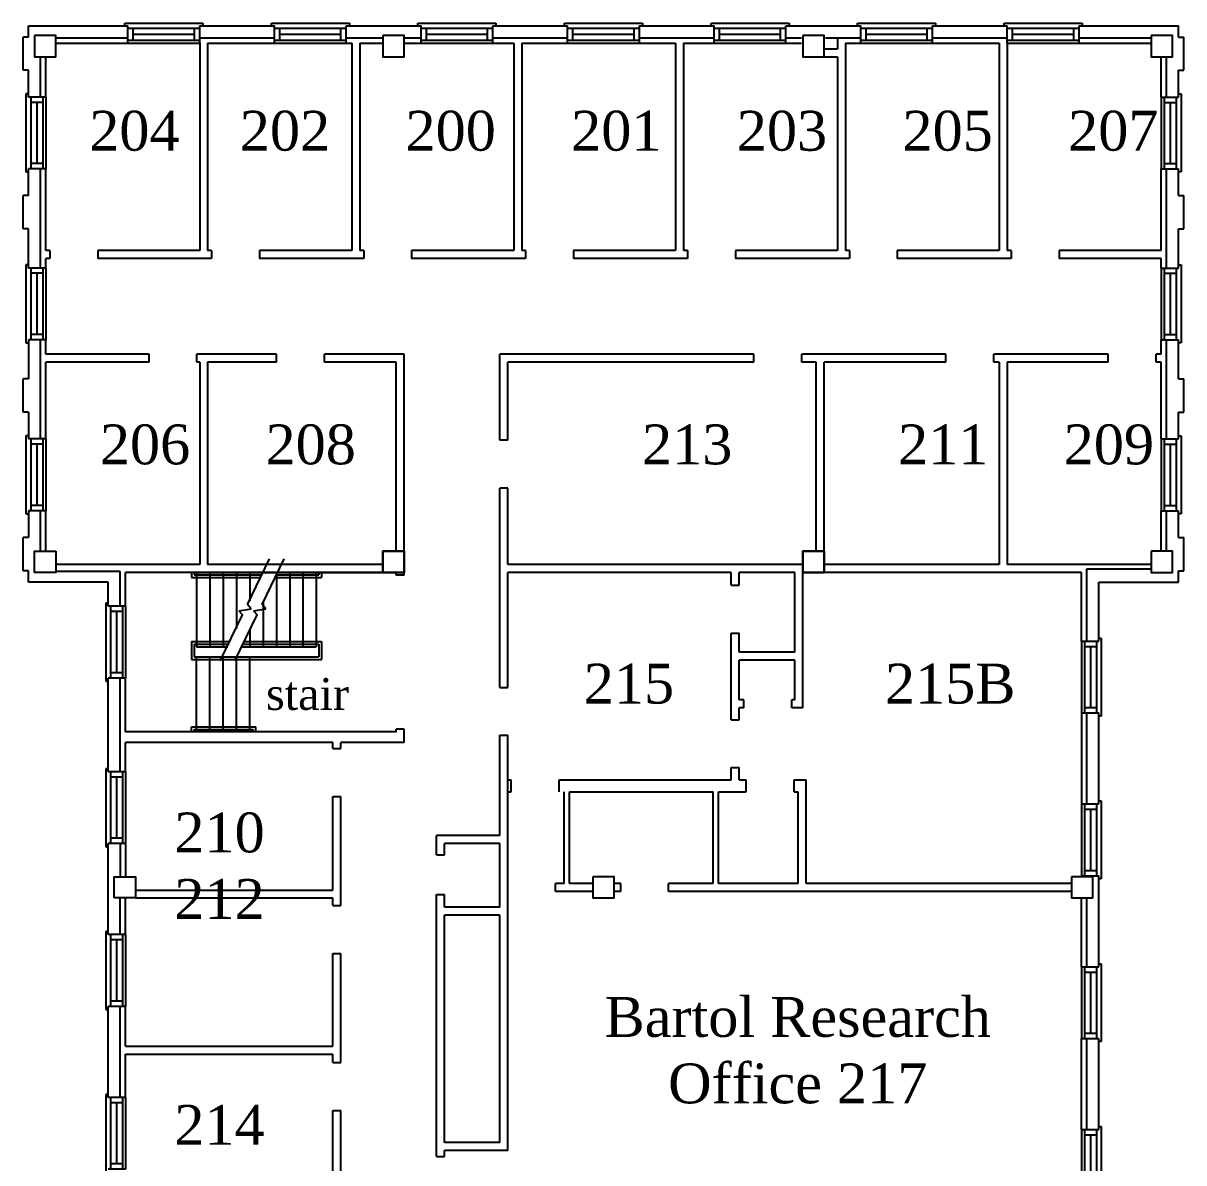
# Model space of a CAD drawing. Extents: x 1193 to 2698, y 95 to 2621.
# Drawn here: x 1825 to 2698, y 1763 to 2621 of the extents above; entities that cross this region are included whole.
import ezdxf

# ---------------------------------------------------------------- set-up
doc = ezdxf.new("R2010")
doc.units = 0
doc.header["$LTSCALE"] = 40
doc.header["$MEASUREMENT"] = 0
doc.layers.get('0').update_dxf_attribs({"linetype": 'CONTINUOUS'})
for name, color, linetype in [('A-FLOR-STRS', 1, 'CONTINUOUS'), ('A-GLAZ', 4, 'CONTINUOUS'), ('A-STRS-RAIL', 1, 'CONTINUOUS'), ('A-WALL', 14, 'CONTINUOUS'), ('S-COLS', 7, 'CONTINUOUS')]:
    doc.layers.add(name, color=color, linetype=linetype)
doc.styles.add('SIMPLEX', font='TIMES.TTF', dxfattribs={"height": 36})

# ---------------------------------------------------------------- blocks, each defined once
blk = doc.blocks.new('AD081', base_point=(976.415, 314.205))
for p, q in [((976.353, 314.849), (976.314, 314.205)), ((976.353, 314.849), (976.477, 313.561)), ((975.415, 314.205), (976.314, 314.205)), ((976.477, 313.561), (976.516, 314.205)), ((976.516, 314.205), (977.415, 314.205))]:
    blk.add_line(p, q)
blk = doc.blocks.new('WDO')
at = {"layer": 'A-GLAZ'}
for p, q in [((2696.34, 464.42), (2694.39, 464.42)), ((2696.34, 405.77), (2696.34, 464.42)), ((2681.39, 408.09), (2681.39, 462.09)), ((2683.62, 408.09), (2683.62, 462.09)), ((2683.62, 458.09), (2692.62, 458.09)), ((2688.12, 412.09), (2688.12, 458.09)), ((2692.62, 408.09), (2692.62, 462.09)), ((2683.62, 412.09), (2692.62, 412.09)), ((2694.39, 405.77), (2696.34, 405.77))]:
    blk.add_line(p, q, dxfattribs=at)
at = {"layer": 'A-WALL'}
for p, q in [((2681.39, 462.09), (2694.39, 462.09)), ((2681.39, 408.09), (2694.39, 408.09))]:
    blk.add_line(p, q, dxfattribs=at)

msp = doc.modelspace()

# ---------------------------------------------------------------- linework, layer by layer
at = {"layer": 'A-FLOR-STRS'}
for p, q in [((1955.84, 2207.47), (1955.84, 2151.47)), ((1965.84, 2207.47), (1965.84, 2151.47)), ((1975.84, 2207.47), (1975.84, 2151.47)), ((1985.84, 2207.47), (1985.84, 2165.22)), ((1995.84, 2207.47), (1995.84, 2186.18)), ((2015.84, 2207.47), (2015.84, 2151.47)), ((2025.84, 2207.47), (2025.84, 2151.47)), ((2035.84, 2207.47), (2035.84, 2151.47)), ((2045.84, 2207.47), (2045.84, 2151.47)), ((2005.84, 2185.41), (2005.84, 2151.47)), ((1995.84, 2164.45), (1995.84, 2151.47)), ((1955.84, 2087.47), (1955.84, 2143.47)), ((1965.84, 2087.47), (1965.84, 2143.47)), ((1975.84, 2087.47), (1975.84, 2143.47)), ((1985.84, 2087.47), (1985.84, 2143.47)), ((1995.84, 2087.47), (1995.84, 2143.47))]:
    msp.add_line(p, q, dxfattribs=at)
at = {"layer": 'A-GLAZ'}
for p, q in [((1827.44, 2310.16), (1827.44, 2251.51)), ((1829.39, 2310.16), (1827.44, 2310.16)), ((1831.16, 2307.84), (1831.16, 2253.84)), ((1840.16, 2307.84), (1840.16, 2253.84)), ((1842.39, 2307.84), (1842.39, 2253.84)), ((2681.39, 2307.84), (2681.39, 2253.84)), ((2683.62, 2307.84), (2683.62, 2253.84)), ((2692.62, 2307.84), (2692.62, 2253.84)), ((2694.39, 2310.16), (2696.34, 2310.16)), ((2696.34, 2310.16), (2696.34, 2251.51)), ((1840.16, 2303.84), (1831.16, 2303.84)), ((1835.66, 2303.84), (1835.66, 2257.84)), ((2683.62, 2303.84), (2692.62, 2303.84)), ((2688.12, 2303.84), (2688.12, 2257.84)), ((1840.16, 2257.84), (1831.16, 2257.84)), ((2683.62, 2257.84), (2692.62, 2257.84)), ((1827.44, 2251.51), (1829.39, 2251.51)), ((2696.34, 2251.51), (2694.39, 2251.51))]:
    msp.add_line(p, q, dxfattribs=at)
at = {"layer": 'A-STRS-RAIL'}
for p, q in [((1952.07, 2207.47), (1952.07, 2203.6)), ((1952.07, 2203.6), (2004.15, 2203.6)), ((1954.07, 2207.47), (1954.07, 2205.6)), ((1954.07, 2205.6), (2005.1, 2205.6)), ((2005.84, 2207.47), (2005.84, 2207.14)), ((2014.52, 2203.6), (2049.84, 2203.6)), ((2015.47, 2205.6), (2047.84, 2205.6)), ((2047.84, 2207.47), (2047.84, 2205.6)), ((2049.84, 2207.47), (2049.84, 2203.6)), ((1952.07, 2155.47), (1981.19, 2155.47)), ((1952.07, 2155.47), (1952.07, 2141.98)), ((1954.07, 2153.47), (1980.24, 2153.47)), ((1954.07, 2153.47), (1954.07, 2143.98)), ((1955.84, 2151.47), (1979.28, 2151.47)), ((1989.65, 2151.47), (2045.84, 2151.47)), ((1990.6, 2153.47), (2047.84, 2153.47)), ((1991.56, 2155.47), (2049.84, 2155.47)), ((2047.84, 2153.47), (2047.84, 2143.98)), ((2049.84, 2155.47), (2049.84, 2141.98)), ((1952.07, 2141.98), (2049.84, 2141.98)), ((1954.07, 2143.98), (2047.84, 2143.98)), ((1952.07, 2091.33), (2000.46, 2091.33)), ((1952.07, 2087.47), (1952.07, 2091.33)), ((1954.07, 2089.33), (1998.46, 2089.33)), ((1954.07, 2087.47), (1954.07, 2089.33)), ((1998.46, 2087.47), (1998.46, 2089.33)), ((2000.46, 2087.47), (2000.46, 2091.33))]:
    msp.add_line(p, q, dxfattribs=at)
at = {"layer": 'A-WALL'}
for p, q in [((1829.39, 2618.72), (1904.14, 2618.72)), ((1829.39, 2610.22), (1829.39, 2618.72)), ((1958.14, 2618.72), (2014.39, 2618.72)), ((2068.39, 2618.72), (2124.64, 2618.72)), ((2178.64, 2618.72), (2234.89, 2618.72)), ((2288.89, 2618.72), (2345.14, 2618.72)), ((2399.14, 2618.72), (2455.39, 2618.72)), ((2509.39, 2618.72), (2565.64, 2618.72)), ((2619.64, 2618.72), (2694.39, 2618.72)), ((2694.39, 2610.22), (2694.39, 2618.72)), ((1825.39, 2585.22), (1825.39, 2610.22)), ((1829.39, 2610.22), (1825.39, 2610.22)), ((1849.89, 2609.72), (1904.14, 2609.72)), ((1849.89, 2605.72), (1904.14, 2605.72)), ((1958.14, 2609.72), (2014.39, 2609.72)), ((1958.14, 2605.72), (1958.14, 2449.72)), ((1964.14, 2605.72), (2014.39, 2605.72)), ((1964.14, 2605.72), (1964.14, 2449.72)), ((2068.39, 2609.72), (2095.89, 2609.72)), ((2068.39, 2605.72), (2072.64, 2605.72)), ((2072.64, 2605.72), (2072.64, 2449.72)), ((2078.64, 2605.72), (2078.64, 2449.72)), ((2078.64, 2605.72), (2095.89, 2605.72)), ((2111.89, 2609.72), (2124.64, 2609.72)), ((2111.89, 2605.72), (2124.64, 2605.72)), ((2178.64, 2609.72), (2234.89, 2609.72)), ((2178.64, 2605.72), (2194.39, 2605.72)), ((2194.39, 2605.72), (2194.39, 2449.72)), ((2200.39, 2605.72), (2200.39, 2449.72)), ((2200.39, 2605.72), (2234.89, 2605.72)), ((2288.89, 2609.72), (2345.14, 2609.72)), ((2288.89, 2605.72), (2316.14, 2605.72)), ((2316.14, 2605.72), (2316.14, 2449.72)), ((2322.14, 2605.72), (2345.14, 2605.72)), ((2322.14, 2605.72), (2322.14, 2449.72)), ((2399.14, 2609.72), (2410.95, 2609.72)), ((2399.14, 2605.72), (2410.95, 2605.72)), ((2428.95, 2609.72), (2455.39, 2609.72)), ((2437.89, 2609.72), (2437.89, 2601.47)), ((2443.89, 2605.72), (2443.89, 2449.72)), ((2443.89, 2605.72), (2455.39, 2605.72)), ((2509.39, 2609.72), (2565.64, 2609.72)), ((2509.39, 2605.72), (2559.64, 2605.72)), ((2559.64, 2605.72), (2559.64, 2449.72)), ((2565.64, 2605.72), (2565.64, 2449.72)), ((2619.64, 2609.72), (2673.89, 2609.72)), ((2619.64, 2605.72), (2673.89, 2605.72)), ((2694.39, 2610.22), (2698.39, 2610.22)), ((2698.39, 2585.22), (2698.39, 2610.22)), ((1838.39, 2565.09), (1838.39, 2594.72)), ((1842.39, 2565.09), (1842.39, 2594.72)), ((2427.89, 2601.47), (2437.89, 2601.47)), ((2427.89, 2595.47), (2437.89, 2595.47)), ((2437.89, 2595.47), (2437.89, 2449.72)), ((2681.39, 2565.09), (2681.39, 2595.47)), ((2685.39, 2565.09), (2685.39, 2595.47)), ((1829.39, 2585.22), (1825.39, 2585.22)), ((1829.39, 2565.09), (1829.39, 2585.22)), ((2694.39, 2585.22), (2698.39, 2585.22)), ((2694.39, 2565.09), (2694.39, 2585.22)), ((1829.39, 2490.97), (1829.39, 2511.09)), ((1838.39, 2436.47), (1838.39, 2511.09)), ((1842.39, 2449.72), (1842.39, 2511.09)), ((2681.39, 2449.72), (2681.39, 2511.09)), ((2685.39, 2436.47), (2685.39, 2511.09)), ((2694.39, 2490.97), (2694.39, 2511.09)), ((1829.39, 2490.97), (1825.39, 2490.97)), ((1825.39, 2465.97), (1825.39, 2490.97)), ((2694.39, 2490.97), (2698.39, 2490.97)), ((2698.39, 2465.97), (2698.39, 2490.97)), ((1829.39, 2465.97), (1825.39, 2465.97)), ((1829.39, 2436.47), (1829.39, 2465.97)), ((2694.39, 2436.47), (2694.39, 2465.97)), ((2694.39, 2465.97), (2698.39, 2465.97)), ((1845.48, 2449.72), (1842.39, 2449.72)), ((1845.48, 2449.72), (1845.48, 2443.72)), ((1881.48, 2449.72), (1881.48, 2443.72)), ((1958.14, 2449.72), (1881.48, 2449.72)), ((1967.09, 2449.72), (1964.14, 2449.72)), ((1967.09, 2449.72), (1967.09, 2443.72)), ((2072.64, 2449.72), (2003.09, 2449.72)), ((2003.09, 2449.72), (2003.09, 2443.72)), ((2081.59, 2449.72), (2078.64, 2449.72)), ((2081.59, 2449.72), (2081.59, 2443.72)), ((2194.39, 2449.72), (2117.59, 2449.72)), ((2117.59, 2449.72), (2117.59, 2443.72)), ((2203.34, 2449.72), (2200.39, 2449.72)), ((2203.34, 2449.72), (2203.34, 2443.72)), ((2239.34, 2449.72), (2239.34, 2443.72)), ((2316.14, 2449.72), (2239.34, 2449.72)), ((2325.09, 2449.72), (2322.14, 2449.72)), ((2325.09, 2449.72), (2325.09, 2443.72)), ((2361.09, 2449.72), (2361.09, 2443.72)), ((2437.89, 2449.72), (2361.09, 2449.72)), ((2446.84, 2449.72), (2443.89, 2449.72)), ((2446.84, 2449.72), (2446.84, 2443.72)), ((2559.64, 2449.72), (2482.84, 2449.72)), ((2482.84, 2449.72), (2482.84, 2443.72)), ((2568.59, 2449.72), (2565.64, 2449.72)), ((2568.59, 2449.72), (2568.59, 2443.72)), ((2681.39, 2449.72), (2604.59, 2449.72)), ((2604.59, 2449.72), (2604.59, 2443.72)), ((1845.48, 2443.72), (1842.39, 2443.72)), ((1842.39, 2436.47), (1842.39, 2443.72)), ((1967.09, 2443.72), (1881.48, 2443.72)), ((2081.59, 2443.72), (2003.09, 2443.72)), ((2203.34, 2443.72), (2117.59, 2443.72)), ((2325.09, 2443.72), (2239.34, 2443.72)), ((2446.84, 2443.72), (2361.09, 2443.72)), ((2568.59, 2443.72), (2482.84, 2443.72)), ((2681.39, 2443.72), (2604.59, 2443.72)), ((2681.39, 2436.47), (2681.39, 2443.72)), ((1829.39, 2382.47), (1829.39, 2352.97)), ((1838.39, 2307.84), (1838.39, 2382.47)), ((1842.39, 2371.72), (1842.39, 2382.47)), ((2681.39, 2371.72), (2681.39, 2382.47)), ((2685.39, 2307.84), (2685.39, 2382.47)), ((2694.39, 2352.97), (2694.39, 2382.47)), ((1920.03, 2371.72), (1842.39, 2371.72)), ((1920.03, 2365.72), (1920.03, 2371.72)), ((2015.96, 2371.72), (1956.03, 2371.72)), ((1956.03, 2365.72), (1956.03, 2371.72)), ((2015.96, 2365.72), (2015.96, 2371.72)), ((2111.89, 2371.72), (2051.96, 2371.72)), ((2051.96, 2365.72), (2051.96, 2371.72)), ((2111.89, 2223.47), (2111.89, 2371.72)), ((2183.89, 2306.88), (2183.89, 2371.72)), ((2375.03, 2371.72), (2183.89, 2371.72)), ((2375.03, 2365.72), (2375.03, 2371.72)), ((2519.52, 2371.72), (2411.03, 2371.72)), ((2411.03, 2365.72), (2411.03, 2371.72)), ((2519.52, 2365.72), (2519.52, 2371.72)), ((2641.58, 2371.72), (2555.52, 2371.72)), ((2555.52, 2365.72), (2555.52, 2371.72)), ((2641.58, 2365.72), (2641.58, 2371.72)), ((2681.39, 2371.72), (2677.58, 2371.72)), ((2677.58, 2365.72), (2677.58, 2371.72)), ((1842.39, 2307.84), (1842.39, 2365.72)), ((1920.03, 2365.72), (1842.39, 2365.72)), ((1958.14, 2365.72), (1956.03, 2365.72)), ((1958.14, 2365.72), (1958.14, 2213.47)), ((2015.96, 2365.72), (1964.14, 2365.72)), ((1964.14, 2365.72), (1964.14, 2213.47)), ((2105.89, 2365.72), (2051.96, 2365.72)), ((2105.89, 2223.47), (2105.89, 2365.72)), ((2189.89, 2306.88), (2189.89, 2365.72)), ((2375.03, 2365.72), (2189.89, 2365.72)), ((2421.89, 2365.72), (2411.03, 2365.72)), ((2421.89, 2223.47), (2421.89, 2365.72)), ((2427.89, 2223.47), (2427.89, 2365.72)), ((2519.52, 2365.72), (2427.89, 2365.72)), ((2559.64, 2365.72), (2555.52, 2365.72)), ((2559.64, 2365.72), (2559.64, 2213.47)), ((2565.64, 2365.72), (2565.64, 2213.47)), ((2641.58, 2365.72), (2565.64, 2365.72)), ((2681.39, 2365.72), (2677.58, 2365.72)), ((2681.39, 2307.84), (2681.39, 2365.72)), ((1825.39, 2327.97), (1825.39, 2352.97)), ((1829.39, 2352.97), (1825.39, 2352.97)), ((2694.39, 2352.97), (2698.39, 2352.97)), ((2698.39, 2327.97), (2698.39, 2352.97)), ((1829.39, 2327.97), (1825.39, 2327.97)), ((1829.39, 2327.97), (1829.39, 2307.84)), ((2694.39, 2327.97), (2698.39, 2327.97)), ((2694.39, 2307.84), (2694.39, 2327.97)), ((1842.39, 2307.84), (1829.39, 2307.84)), ((2189.89, 2306.88), (2183.89, 2306.88)), ((2681.39, 2307.84), (2694.39, 2307.84)), ((2183.89, 2120.87), (2183.89, 2270.88)), ((2189.89, 2270.88), (2183.89, 2270.88)), ((2189.89, 2213.47), (2189.89, 2270.88)), ((1829.39, 2253.84), (1829.39, 2233.72)), ((1842.39, 2253.84), (1829.39, 2253.84)), ((1838.39, 2224.22), (1838.39, 2253.84)), ((1842.39, 2224.22), (1842.39, 2253.84)), ((2681.39, 2224.22), (2681.39, 2253.84)), ((2681.39, 2253.84), (2694.39, 2253.84)), ((2685.39, 2224.22), (2685.39, 2253.84)), ((2694.39, 2233.72), (2694.39, 2253.84)), ((1825.39, 2208.72), (1825.39, 2233.72)), ((1829.39, 2233.72), (1825.39, 2233.72)), ((2694.39, 2233.72), (2698.39, 2233.72)), ((2698.39, 2208.72), (2698.39, 2233.72)), ((1829.39, 2208.72), (1825.39, 2208.72)), ((1829.39, 2200.22), (1829.39, 2208.72)), ((1958.14, 2213.47), (1849.89, 2213.47)), ((2095.89, 2213.47), (1964.14, 2213.47)), ((2411.89, 2213.47), (2189.89, 2213.47)), ((2559.64, 2213.47), (2427.89, 2213.47)), ((2673.89, 2213.47), (2565.64, 2213.47)), ((2625.39, 2210.22), (2673.89, 2210.22)), ((2625.39, 2155.72), (2625.39, 2210.22)), ((2694.39, 2200.22), (2694.39, 2208.72)), ((2694.39, 2208.72), (2698.39, 2208.72)), ((1889.39, 2200.22), (1829.39, 2200.22)), ((1898.39, 2208.22), (1849.89, 2208.22)), ((1889.39, 2181.93), (1889.39, 2200.22)), ((1898.39, 2181.93), (1898.39, 2208.22)), ((2105.89, 2207.47), (1902.39, 2207.47)), ((1902.39, 2181.93), (1902.39, 2207.47)), ((1956.27, 2207.47), (2105.89, 2207.47)), ((2105.89, 2205.31), (2105.89, 2207.47)), ((2111.89, 2205.31), (2105.89, 2205.31)), ((2111.89, 2205.31), (2111.89, 2207.47)), ((2111.89, 2205.31), (2111.89, 2207.47)), ((2357.89, 2207.47), (2189.89, 2207.47)), ((2189.89, 2120.87), (2189.89, 2207.47)), ((2357.89, 2197.74), (2357.89, 2207.47)), ((2405.89, 2207.47), (2363.89, 2207.47)), ((2363.89, 2197.74), (2363.89, 2207.47)), ((2405.89, 2147.47), (2405.89, 2207.47)), ((2621.39, 2207.47), (2411.89, 2207.47)), ((2411.89, 2105.47), (2411.89, 2207.47)), ((2621.39, 2155.72), (2621.39, 2207.47)), ((2634.39, 2200.22), (2694.39, 2200.22)), ((2634.39, 2155.72), (2634.39, 2200.22)), ((2357.89, 2197.74), (2363.89, 2197.74)), ((2357.89, 2096.55), (2357.89, 2161.74)), ((2357.89, 2161.74), (2363.89, 2161.74)), ((2363.89, 2147.47), (2363.89, 2161.74)), ((2405.89, 2147.47), (2363.89, 2147.47)), ((2405.89, 2141.47), (2363.89, 2141.47)), ((2363.89, 2111.47), (2363.89, 2141.47)), ((2405.89, 2111.47), (2405.89, 2141.47)), ((1889.39, 2057.71), (1889.39, 2127.93)), ((1898.39, 2057.39), (1898.39, 2127.93)), ((1902.39, 2087.47), (1902.39, 2127.93)), ((2183.89, 2120.87), (2189.89, 2120.87)), ((2367.56, 2111.47), (2363.89, 2111.47)), ((2363.89, 2096.55), (2363.89, 2105.47)), ((2367.56, 2105.47), (2363.89, 2105.47)), ((2367.56, 2105.47), (2367.56, 2111.47)), ((2405.89, 2111.47), (2403.56, 2111.47)), ((2403.56, 2105.47), (2403.56, 2111.47)), ((2411.89, 2105.47), (2403.56, 2105.47)), ((2357.89, 2096.55), (2363.89, 2096.55)), ((2621.39, 2101.72), (2621.39, 2033.22)), ((2625.39, 2033.22), (2625.39, 2101.72)), ((2634.39, 2033.22), (2634.39, 2101.72)), ((2105.89, 2087.47), (1902.39, 2087.47)), ((2111.89, 2089.47), (2105.89, 2089.47)), ((2105.89, 2087.27), (2105.89, 2089.47)), ((2111.89, 2087.27), (2111.89, 2089.47)), ((2111.89, 2079.47), (2111.89, 2087.47)), ((2058.39, 2079.47), (1902.39, 2079.47)), ((1902.39, 2057.39), (1902.39, 2079.47)), ((2058.39, 2074.95), (2058.39, 2079.47)), ((2111.89, 2079.47), (2064.39, 2079.47)), ((2064.39, 2074.95), (2064.39, 2079.47)), ((2183.89, 2009.47), (2183.89, 2084.87)), ((2183.89, 2084.87), (2189.89, 2084.87)), ((2189.89, 1772.47), (2189.89, 2084.87)), ((2058.39, 2074.95), (2064.39, 2074.95)), ((2357.89, 2060.55), (2363.89, 2060.55)), ((2357.89, 2051.47), (2357.89, 2060.55)), ((2363.89, 2051.47), (2363.89, 2060.55)), ((2189.89, 2051.47), (2192.45, 2051.47)), ((2192.45, 2042.47), (2192.45, 2051.47)), ((2228.45, 2051.47), (2357.89, 2051.47)), ((2228.45, 2042.47), (2228.45, 2051.47)), ((2363.89, 2051.47), (2369.24, 2051.47)), ((2369.24, 2042.47), (2369.24, 2051.47)), ((2405.24, 2042.47), (2405.24, 2051.47)), ((2405.24, 2051.47), (2414.32, 2051.47)), ((2414.32, 1973.47), (2414.32, 2051.47)), ((2058.39, 1968.47), (2058.39, 2038.95)), ((2058.39, 2038.95), (2064.39, 2038.95)), ((2064.39, 1956.76), (2064.39, 2038.95)), ((2189.89, 2042.47), (2192.45, 2042.47)), ((2232.32, 1973.47), (2232.32, 2042.47)), ((2236.32, 2042.47), (2344.32, 2042.47)), ((2236.32, 1973.47), (2236.32, 2042.47)), ((2344.32, 1973.47), (2344.32, 2042.47)), ((2348.32, 1973.47), (2348.32, 2042.47)), ((2348.32, 2042.47), (2369.24, 2042.47)), ((2405.24, 2042.47), (2408.32, 2042.47)), ((2408.32, 1973.47), (2408.32, 2042.47)), ((2183.89, 2009.47), (2136.39, 2009.47)), ((2136.39, 1995.05), (2136.39, 2009.47)), ((1889.39, 1934.89), (1889.39, 2003.5)), ((1898.39, 2003.39), (1898.39, 1978.47)), ((1902.39, 2003.39), (1902.39, 1978.47)), ((2183.89, 2003.47), (2142.39, 2003.47)), ((2142.39, 1995.05), (2142.39, 2003.47)), ((2183.89, 1955.47), (2183.89, 2003.47)), ((2136.39, 1995.05), (2142.39, 1995.05)), ((2232.32, 1973.47), (2225.89, 1973.47)), ((2225.89, 1967.47), (2225.89, 1973.47)), ((2253.89, 1973.47), (2236.32, 1973.47)), ((2274.82, 1973.47), (2269.89, 1973.47)), ((2274.82, 1967.47), (2274.82, 1973.47)), ((2344.32, 1973.47), (2310.82, 1973.47)), ((2310.82, 1967.47), (2310.82, 1973.47)), ((2408.32, 1973.47), (2348.32, 1973.47)), ((2613.89, 1973.47), (2414.32, 1973.47)), ((2621.39, 1978.47), (2621.39, 1979.22)), ((2625.39, 1978.47), (2625.39, 1979.22)), ((2634.39, 1910.72), (2634.39, 1979.22)), ((1909.89, 1968.47), (2058.39, 1968.47)), ((2136.39, 1768.08), (2136.39, 1965.05)), ((2136.39, 1965.05), (2142.39, 1965.05)), ((2142.39, 1955.47), (2142.39, 1965.05)), ((2253.89, 1967.47), (2225.89, 1967.47)), ((2274.82, 1967.47), (2269.89, 1967.47)), ((2613.89, 1967.47), (2310.82, 1967.47)), ((1898.39, 1934.89), (1898.39, 1962.47)), ((1902.39, 1934.89), (1902.39, 1962.47)), ((1909.89, 1962.47), (2058.39, 1962.47)), ((2058.39, 1956.76), (2058.39, 1962.47)), ((2058.39, 1956.76), (2064.39, 1956.76)), ((2621.39, 1910.72), (2621.39, 1962.47)), ((2625.39, 1910.72), (2625.39, 1962.47)), ((2183.89, 1955.47), (2142.39, 1955.47)), ((2142.39, 1778.47), (2142.39, 1949.47)), ((2183.89, 1949.47), (2142.39, 1949.47)), ((2183.89, 1778.47), (2183.89, 1949.47)), ((2058.39, 1850.97), (2058.39, 1920.76)), ((2058.39, 1920.76), (2064.39, 1920.76)), ((2064.39, 1838.57), (2064.39, 1920.76)), ((1889.39, 1812.39), (1889.39, 1880.89)), ((1898.39, 1812.39), (1898.39, 1880.89)), ((1902.39, 1850.97), (1902.39, 1880.89)), ((1902.39, 1850.97), (2058.39, 1850.97)), ((2621.39, 1788.22), (2621.39, 1856.72)), ((2625.39, 1788.22), (2625.39, 1856.72)), ((2634.39, 1788.22), (2634.39, 1856.72)), ((1902.39, 1844.97), (2058.39, 1844.97)), ((1902.39, 1812.39), (1902.39, 1844.97)), ((2058.39, 1838.57), (2058.39, 1844.97)), ((2058.39, 1838.57), (2064.39, 1838.57)), ((2058.39, 1733.47), (2058.39, 1802.57)), ((2058.39, 1802.57), (2064.39, 1802.57)), ((2064.39, 1721.27), (2064.39, 1802.57)), ((2183.89, 1778.47), (2142.39, 1778.47)), ((2189.89, 1772.47), (2142.39, 1772.47)), ((2142.39, 1768.08), (2142.39, 1772.47)), ((2136.39, 1768.08), (2142.39, 1768.08))]:
    msp.add_line(p, q, dxfattribs=at)
at = {"layer": 'S-COLS'}
for points in [[(1833.89, 2611.47), (1833.89, 2595.47), (1849.89, 2595.47), (1849.89, 2611.47), (1833.89, 2611.47)], [(2095.89, 2611.47), (2095.89, 2595.47), (2111.89, 2595.47), (2111.89, 2611.47), (2095.89, 2611.47)], [(2411.89, 2611.47), (2411.89, 2595.47), (2427.89, 2595.47), (2427.89, 2611.47), (2411.89, 2611.47)], [(2673.89, 2611.47), (2673.89, 2595.47), (2689.89, 2595.47), (2689.89, 2611.47), (2673.89, 2611.47)], [(1849.89, 2223.47), (1849.89, 2207.47), (1833.89, 2207.47), (1833.89, 2223.47), (1849.89, 2223.47)], [(2095.89, 2223.47), (2095.89, 2207.47), (2111.89, 2207.47), (2111.89, 2223.47), (2095.89, 2223.47)], [(2095.89, 2207.47), (2095.89, 2223.47), (2111.89, 2223.47), (2111.89, 2207.47), (2095.89, 2207.47)], [(2411.89, 2223.47), (2411.89, 2207.47), (2427.89, 2207.47), (2427.89, 2223.47), (2411.89, 2223.47)], [(2411.89, 2207.47), (2411.89, 2223.47), (2427.89, 2223.47), (2427.89, 2207.47), (2411.89, 2207.47)], [(2673.89, 2223.47), (2673.89, 2207.47), (2689.89, 2207.47), (2689.89, 2223.47), (2673.89, 2223.47)], [(1893.89, 1962.47), (1893.89, 1978.47), (1909.89, 1978.47), (1909.89, 1962.47), (1893.89, 1962.47)], [(2253.89, 1978.47), (2253.89, 1962.47), (2269.89, 1962.47), (2269.89, 1978.47), (2253.89, 1978.47)], [(2613.89, 1978.47), (2613.89, 1962.47), (2629.89, 1962.47), (2629.89, 1978.47), (2613.89, 1978.47)]]:
    msp.add_lwpolyline(points, dxfattribs=at)

# ---------------------------------------------------------------- block references
at = {"layer": 'A-FLOR-STRS', "xscale": 42.59253095904182, "yscale": 5.975410580585276, "zscale": 42.59253095904182, "rotation": 64.18293188914537}
for p in [(1992.2, 2179.33), (2003.19, 2179.33)]:
    msp.add_blockref('AD081', p, dxfattribs=at)
at = {"layer": 'A-GLAZ', "xscale": -1}
for p, rotation in [((1496.05, -75.68), 270), ((1606.3, -75.68), 270), ((1716.55, -75.68), 270), ((1826.8, -75.68), 270), ((1937.05, -75.68), 270), ((2047.3, -75.68), 270), ((2157.55, -75.68), 270), ((0, 2973.18), 180), ((0, 2844.56), 180), ((-60, 2563.81), 180), ((-60, 2441.31), 180), ((-60, 2318.81), 180), ((-60, 2196.31), 180)]:
    msp.add_blockref('WDO', p, dxfattribs=dict(at, rotation=rotation))
at = {"layer": 'A-GLAZ', "rotation": 180}
for p in [(4523.78, 2973.18), (4523.78, 2844.56), (4583.78, 2590.02), (4583.78, 2465.48), (4583.78, 2342.98), (4583.78, 2220.48)]:
    msp.add_blockref('WDO', p, dxfattribs=at)

# ---------------------------------------------------------------- texts
at = {"color": 0, "lineweight": -2, "style": 'SIMPLEX'}
for s, insert, char_height, width, attachment_point in [('204    202     200     201     203     205     207', (1875.06, 2554.76), 30, 800.9375, 1), ('206     208                   213           211     209', (1883.06, 2318.76), 30, 800.9375, 1), ('215              215B', (2247.06, 2138.76), 30, 800.9375, 1), ('stair', (2008, 2128), 24, 192, 1), ('210\\P        212', (1939.06, 2026.76), 30, 96.9375, 1), ('Bartol Research \\POffice 217', (2408, 1888), 30, 400.0004, 2), ('214', (1939.06, 1806.76), 30, 96.9375, 1)]:
    msp.add_mtext(s, dxfattribs=dict(at, insert=insert, char_height=char_height, width=width, attachment_point=attachment_point))

doc.saveas('drawing.dxf')
